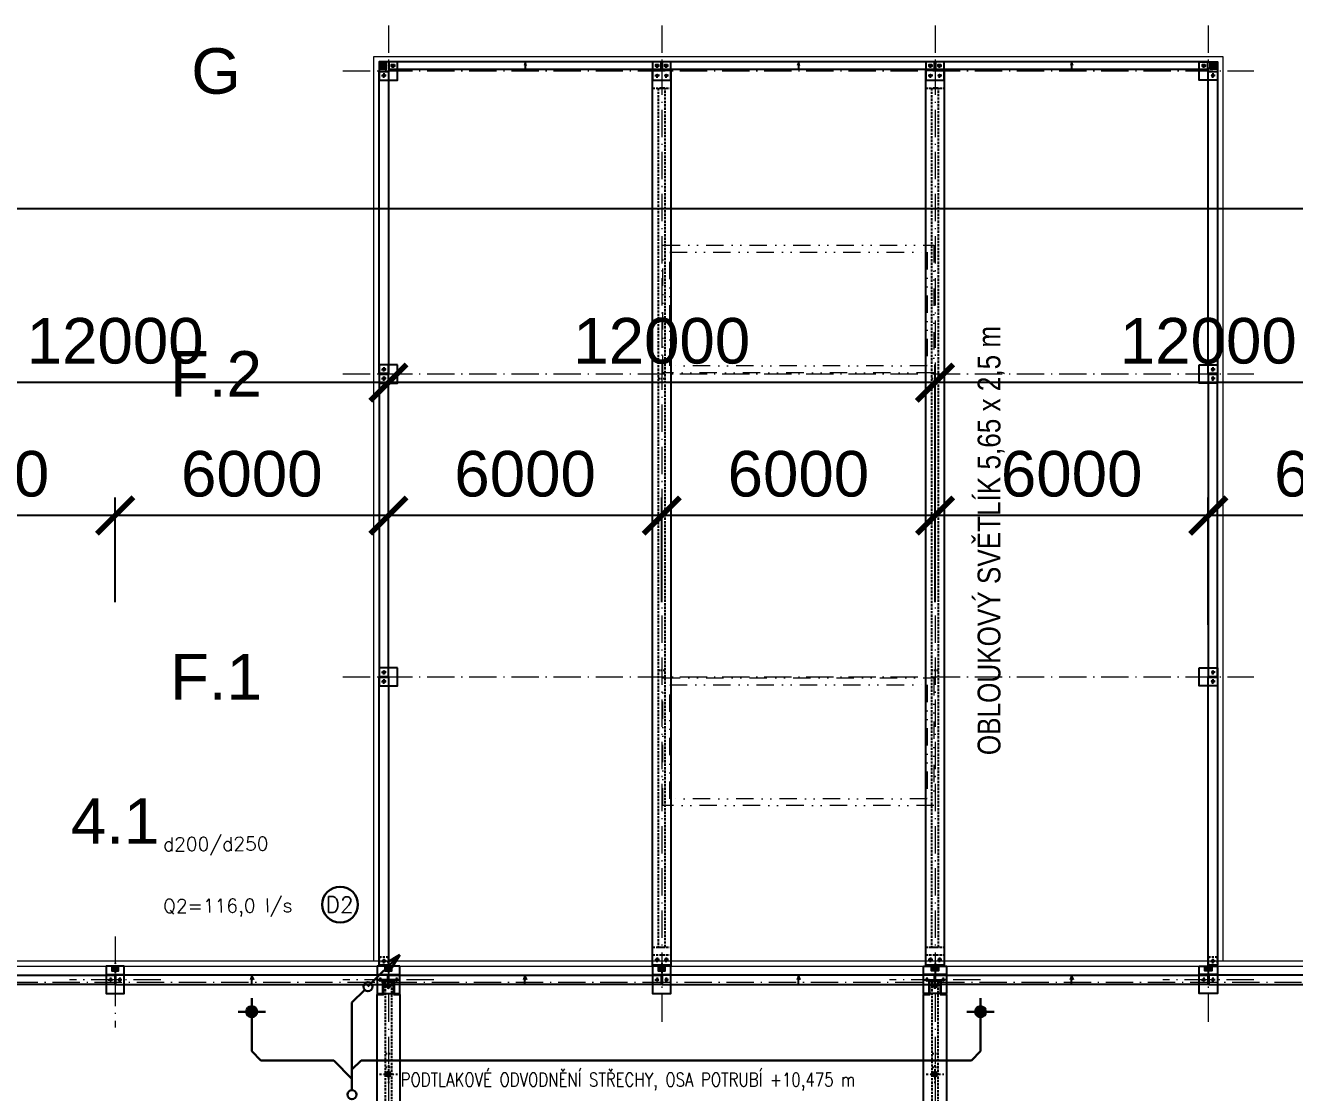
# Model space of a CAD drawing. Header units: millimetres. Extents: x 325046 to 1268204, y 1875583 to 2761998.
# Drawn here: x 746108 to 773974, y 2172318 to 2195743 of the extents above; entities that cross this region are included whole.
import ezdxf
from ezdxf.enums import TextEntityAlignment as Align

# ---------------------------------------------------------------- set-up
doc = ezdxf.new("R2010")
doc.units = ezdxf.units.MM
doc.header["$LTSCALE"] = 100
doc.header["$PDMODE"] = 65
for name, pattern in [('ACAD_ISO10W100', [18.5, 12, -3, 0.5, -3]), ('DASHDOT', [1, 0.5, -0.25, 0, -0.25]), ('DASHED', [0.75, 0.5, -0.25]), ('DIVIDE', [31.75, 12.7, -6.35, 0, -6.35, 0, -6.35]), ('SO02_F11anp01$0${ Leader Line}', [0])]:
    doc.linetypes.add(name, pattern=pattern)
for name, color, linetype in [('005', 9, 'Continuous'), ('025', 1, 'Continuous'), ('035', 7, 'Continuous'), ('050', 4, 'Continuous'), ('070', 6, 'Continuous'), ('DEHA', 2, 'Continuous'), ('KOTY', 2, 'Continuous'), ('Kóty osové', 5, 'Continuous'), ('POPIS', 7, 'Continuous')]:
    doc.layers.add(name, color=color, linetype=linetype)
for name, color, linetype, lineweight, true_color in [('Korabek-text', 7, 'Continuous', 0, 0x7a7a7a), ('Korabek-trasy', 7, 'Continuous', 30, 0x7478c3), ('Korabek-vpuste', 7, 'Continuous', 30, 0x6f7ceb), ('Světlíky', 7, 'DIVIDE', 15, 0xf81696)]:
    doc.layers.add(name, color=color, linetype=linetype, lineweight=lineweight, true_color=true_color)
doc.layers.add('Objekty - osy', color=5, linetype='ACAD_ISO10W100', lineweight=20)
doc.layers.add('OBVODOVÝ PLÁŠŤ', color=2, linetype='Continuous', lineweight=9)
doc.layers.add('Popis OS', color=7, linetype='Continuous', true_color=0xbd0a5d)
doc.layers.add('Příprava na dock', color=7, linetype='Continuous', true_color=0x616161)
doc.styles.add('ARIAL NARROW', font='ARIALN.TTF')
doc.styles.add('ARIL-TENKÝ', font='arial.ttf')
doc.styles.add('ROMANS', font='romans.shx', dxfattribs={"width": 0.8})
doc.dimstyles.new('400', dxfattribs={"dimscale": 400, "dimtxt": 2.5, "dimasz": 2, "dimexe": 1, "dimexo": 12, "dimgap": 1, "dimtad": 1, "dimdec": 0, "dimzin": 0, "dimdsep": 46, "dimtxsty": 'ARIL-TENKÝ', "dimblk": 'ARCHTICK', "dimcen": 4, "dimdle": 1, "dimclrd": 256, "dimclre": 256, "dimclrt": 7, "dimadec": 0, "dimazin": 0, "dimtfac": 1, "dimtdec": 0, "dimtix": 1, "dimtofl": 0, "dimtmove": 0, "dimatfit": 0, "dimldrblk": 'OBLIQUE', "dimfxl": 1, "dimtolj": 1, "dimtzin": 0, "dimlwd": -1, "dimlwe": -1, "dimarcsym": 0})

# ---------------------------------------------------------------- blocks, each defined once
blk = doc.blocks.new('ZT1_PU')
at = {"layer": '035', "ltscale": 0.5}
blk.add_lwpolyline([(1684235, -4865636), (1690215, -4865636), (1690215, -4865836), (1684235, -4865836)], close=True, dxfattribs=at)
at = {"layer": '035', "color": 2}
for points in [[(1687223, -4865656), (1687191, -4865736)], [(1687223, -4865816), (1687223, -4865656)], [(1687223, -4865656), (1687255, -4865736)]]:
    blk.add_lwpolyline(points, dxfattribs=at)
at = {"layer": '035'}
for centre in [(1684405, -4865736), (1690125, -4865736)]:
    blk.add_circle(centre, 25, dxfattribs=at)
at = {"layer": 'Příprava na dock', "linetype": 'DASHDOT', "ltscale": 0.5}
for points in [[(1684355, -4865736), (1684455, -4865736)], [(1684405, -4865686), (1684405, -4865786)], [(1690075, -4865736), (1690175, -4865736)], [(1690125, -4865686), (1690125, -4865786)]]:
    blk.add_lwpolyline(points, dxfattribs=at)
blk = doc.blocks.new('S3 STŘECHA')
at = {"layer": '025'}
h = blk.add_hatch(color=256, dxfattribs=at)
h.dxf.hatch_style = 1
edge = h.paths.add_edge_path()
edge.add_arc((1676229, -5009069), 10, 0, 360)
h = blk.add_hatch(color=256, dxfattribs=at)
h.dxf.hatch_style = 1
edge = h.paths.add_edge_path()
edge.add_arc((1676429, -5009069), 10, 0, 360)
at = {"layer": 'Příprava na dock', "ltscale": 0.5}
h = blk.add_hatch(dxfattribs=at)
h.set_pattern_fill('ANSI31', color=256, scale=250, angle=180)
h.set_pattern_definition([(225, (3441714.858, -9982104.093), (22.09708691, -22.09708691), [])])
h.paths.add_polyline_path([(1676404, -5008769), (1676254, -5008769), (1676254, -5008869), (1676404, -5008869)])
at = {"layer": '025', "ltscale": 0.5}
blk.add_lwpolyline([(1676404, -5008769), (1676254, -5008769), (1676254, -5008869), (1676404, -5008869)], close=True, dxfattribs=at)
at = {"layer": '025', "linetype": 'DASHED', "ltscale": 0.5}
blk.add_lwpolyline([(1676404, -5008769), (1676254, -5008769), (1676254, -5008779), (1676404, -5008779)], close=True, dxfattribs=at)
at = {"layer": '025'}
for centre in [(1676229, -5009069), (1676429, -5009069)]:
    blk.add_circle(centre, 10, dxfattribs=at)
at = {"layer": '070', "ltscale": 0.5}
blk.add_lwpolyline([(1676529, -5008769), (1676129, -5008769), (1676129, -5009369), (1676529, -5009369)], close=True, dxfattribs=at)
blk.add_lwpolyline([(1676129, -5008949), (1676529, -5008949)], dxfattribs=at)
at = {"layer": 'Příprava na dock', "linetype": 'DASHDOT', "ltscale": 0.5}
for points in [[(1676329, -5008694), (1676329, -5008944)], [(1676179, -5009069), (1676279, -5009069)], [(1676229, -5009019), (1676229, -5009119)], [(1676479, -5009069), (1676379, -5009069)], [(1676429, -5009019), (1676429, -5009119)]]:
    blk.add_lwpolyline(points, dxfattribs=at)
blk = doc.blocks.new('V2')
at = {"layer": 'Příprava na dock'}
h = blk.add_hatch(dxfattribs=at)
h.set_pattern_fill('ANSI31', color=256, scale=250, angle=180)
h.set_pattern_definition([(225, (602695.915, -9703834.77), (22.09708691, -22.09708691), [])])
edge = h.paths.add_edge_path()
edge.add_arc((1705326, -4876786), 50, 0, 360)
at = {"layer": '025', "linetype": 'DASHED', "ltscale": 0.5}
blk.add_circle((1705326, -4874866), 12.5, dxfattribs=at)
at = {"layer": '025'}
blk.add_circle((1705326, -4876786), 50, dxfattribs=at)
at = {"layer": '035'}
blk.add_lwpolyline([(1705216, -4875036), (1705076, -4875036), (1705076, -4875036), (1705076, -4875036), (1705076, -4898446), (1705216, -4898446), (1705216, -4898746), (1705436, -4898746), (1705436, -4898446), (1705436, -4898446), (1705576, -4898446), (1705576, -4875036), (1705576, -4875036), (1705576, -4875036), (1705436, -4875036), (1705436, -4874736), (1705216, -4874736)], close=True, dxfattribs=at)
blk.add_lwpolyline([(1705216, -4874836), (1705436, -4874836)], dxfattribs=at)
at = {"layer": '035', "linetype": 'DASHED'}
blk.add_lwpolyline([(1705391, -4874736), (1705261, -4874736), (1705261, -4898746), (1705391, -4898746)], close=True, dxfattribs=at)
at = {"layer": '035', "linetype": 'DASHED', "ltscale": 0.8}
for points in [[(1705391, -4876336), (1705261, -4876336)], [(1705391, -4876636), (1705261, -4876636)]]:
    blk.add_lwpolyline(points, dxfattribs=at)
at = {"layer": 'DEHA', "color": 3, "linetype": 'DASHDOT', "ltscale": 0.9}
for points in [[(1705523, -4876786), (1705129, -4876786)], [(1705326, -4876589), (1705326, -4876983)]]:
    blk.add_lwpolyline(points, dxfattribs=at)
at = {"layer": 'Příprava na dock', "linetype": 'DASHDOT', "ltscale": 0.2}
for points in [[(1705326, -4874916), (1705326, -4874816)], [(1705276, -4874866), (1705376, -4874866)]]:
    blk.add_lwpolyline(points, dxfattribs=at)
at = {"layer": 'Příprava na dock', "linetype": 'DASHDOT', "ltscale": 0.8}
blk.add_lwpolyline([(1705481, -4876486), (1705171, -4876486)], dxfattribs=at)
blk = doc.blocks.new('L4_PU')
at = {"layer": '035'}
blk.add_lwpolyline([(640568, -5739208), (640568, -5758858), (640443, -5758858), (640443, -5758858), (640293, -5758858), (640293, -5758858), (640168, -5758858), (640168, -5739208), (640568, -5739208)], dxfattribs=at)
at = {"layer": '035', "linetype": 'DASHED'}
for points in [[(640168, -5739608), (640568, -5739608)], [(640443, -5739608), (640293, -5739608), (640293, -5758458), (640443, -5758458), (640443, -5739608)], [(640168, -5758458), (640568, -5758458)]]:
    blk.add_lwpolyline(points, dxfattribs=at)
at = {"layer": '035', "linetype": 'DASHED', "ltscale": 0.8}
for points in [[(640443, -5745988), (640293, -5745988)], [(640443, -5752388), (640293, -5752388)], [(640443, -5758858), (640293, -5758858)]]:
    blk.add_lwpolyline(points, dxfattribs=at)
at = {"layer": '035'}
for centre in [(640268, -5739328), (640468, -5739328), (640268, -5758738), (640468, -5758738)]:
    blk.add_circle(centre, 25, dxfattribs=at)
at = {"layer": 'Příprava na dock', "linetype": 'DASHDOT', "ltscale": 0.5}
for points in [[(640218, -5739328), (640318, -5739328)], [(640268, -5739378), (640268, -5739278)], [(640518, -5739328), (640418, -5739328)], [(640468, -5739378), (640468, -5739278)], [(640218, -5758738), (640318, -5758738)], [(640268, -5758688), (640268, -5758788)], [(640518, -5758738), (640418, -5758738)], [(640468, -5758688), (640468, -5758788)]]:
    blk.add_lwpolyline(points, dxfattribs=at)
blk = doc.blocks.new('S9_PU')
at = {"layer": '025'}
h = blk.add_hatch(color=256, dxfattribs=at)
h.dxf.hatch_style = 1
edge = h.paths.add_edge_path()
edge.add_arc((616429, -5748334), 10, 0, 360)
h = blk.add_hatch(color=256, dxfattribs=at)
h.dxf.hatch_style = 1
edge = h.paths.add_edge_path()
edge.add_arc((616629, -5748334), 10, 0, 360)
h = blk.add_hatch(color=256, dxfattribs=at)
h.dxf.hatch_style = 1
edge = h.paths.add_edge_path()
edge.add_arc((616429, -5748554), 10, 0, 360)
h = blk.add_hatch(color=256, dxfattribs=at)
h.dxf.hatch_style = 1
edge = h.paths.add_edge_path()
edge.add_arc((616629, -5748554), 10, 0, 360)
for centre in [(616429, -5748334), (616629, -5748334), (616429, -5748554), (616629, -5748554)]:
    blk.add_circle(centre, 10, dxfattribs=at)
at = {"layer": '070', "ltscale": 0.5}
blk.add_lwpolyline([(616329, -5748254), (616329, -5748654), (616729, -5748654), (616729, -5748254)], close=True, dxfattribs=at)
at = {"layer": 'Příprava na dock', "linetype": 'DASHDOT', "ltscale": 0.5}
for points in [[(616479, -5748334), (616379, -5748334)], [(616429, -5748384), (616429, -5748284)], [(616679, -5748334), (616579, -5748334)], [(616629, -5748384), (616629, -5748284)], [(616479, -5748554), (616379, -5748554)], [(616429, -5748604), (616429, -5748504)], [(616679, -5748554), (616579, -5748554)], [(616629, -5748604), (616629, -5748504)]]:
    blk.add_lwpolyline(points, dxfattribs=at)
blk = doc.blocks.new('S10_PU')
at = {"layer": '025'}
h = blk.add_hatch(color=256, dxfattribs=at)
h.dxf.hatch_style = 1
edge = h.paths.add_edge_path()
edge.add_arc((616429, -5767964), 10, 0, 360)
h = blk.add_hatch(color=256, dxfattribs=at)
h.dxf.hatch_style = 1
edge = h.paths.add_edge_path()
edge.add_arc((616629, -5767964), 10, 0, 360)
h = blk.add_hatch(color=256, dxfattribs=at)
h.dxf.hatch_style = 1
edge = h.paths.add_edge_path()
edge.add_arc((616349, -5768404), 10, 0, 360)
h = blk.add_hatch(color=256, dxfattribs=at)
h.dxf.hatch_style = 1
edge = h.paths.add_edge_path()
edge.add_arc((616709, -5768404), 10, 0, 360)
at = {"layer": 'Příprava na dock', "ltscale": 0.5}
h = blk.add_hatch(dxfattribs=at)
h.set_pattern_fill('ANSI31', color=256, scale=250)
h.set_pattern_definition([(315, (-1148857.25, -10741439.576), (-22.09708691, -22.09708691), [])])
h.paths.add_polyline_path([(616454, -5768104), (616604, -5768104), (616604, -5768204), (616454, -5768204)])
at = {"layer": '025', "ltscale": 0.5}
blk.add_lwpolyline([(616454, -5768104), (616604, -5768104), (616604, -5768204), (616454, -5768204)], close=True, dxfattribs=at)
at = {"layer": '025', "linetype": 'DASHED', "ltscale": 0.5}
blk.add_lwpolyline([(616454, -5768104), (616604, -5768104), (616604, -5768114), (616454, -5768114)], close=True, dxfattribs=at)
at = {"layer": '025'}
for centre in [(616429, -5767964), (616629, -5767964), (616349, -5768404), (616709, -5768404)]:
    blk.add_circle(centre, 10, dxfattribs=at)
at = {"layer": '035', "linetype": 'DASHED'}
blk.add_circle((616529, -5768554), 30, dxfattribs=at)
at = {"layer": '050', "linetype": 'DASHED'}
blk.add_lwpolyline([(616329, -5768104), (616329, -5767854), (616729, -5767854), (616729, -5768104)], dxfattribs=at)
at = {"layer": '070', "ltscale": 0.5}
blk.add_lwpolyline([(616279, -5768104), (616779, -5768104), (616779, -5768704), (616279, -5768704)], close=True, dxfattribs=at)
for points in [[(616779, -5768284), (616279, -5768284)], [(616399, -5768704), (616399, -5768404), (616659, -5768404), (616659, -5768704)]]:
    blk.add_lwpolyline(points, dxfattribs=at)
at = {"layer": 'Příprava na dock', "linetype": 'DASHDOT', "ltscale": 0.5}
for points in [[(616429, -5768014), (616429, -5767914)], [(616629, -5768014), (616629, -5767914)], [(616479, -5767964), (616379, -5767964)], [(616529, -5768029), (616529, -5768279)], [(616679, -5767964), (616579, -5767964)], [(616299, -5768404), (616399, -5768404)], [(616399, -5768404), (616299, -5768404)], [(616349, -5768354), (616349, -5768454)], [(616349, -5768354), (616349, -5768454)], [(616659, -5768404), (616759, -5768404)], [(616759, -5768404), (616659, -5768404)], [(616709, -5768354), (616709, -5768454)], [(616709, -5768354), (616709, -5768454)], [(616479, -5768554), (616579, -5768554)], [(616529, -5768604), (616529, -5768504)]]:
    blk.add_lwpolyline(points, dxfattribs=at)
blk = doc.blocks.new('S11_PU')
at = {"layer": '025'}
h = blk.add_hatch(color=256, dxfattribs=at)
h.dxf.hatch_style = 1
edge = h.paths.add_edge_path()
edge.add_arc((622429, -5767964), 10, 0, 360)
h = blk.add_hatch(color=256, dxfattribs=at)
h.dxf.hatch_style = 1
edge = h.paths.add_edge_path()
edge.add_arc((622629, -5767964), 10, 0, 360)
h = blk.add_hatch(color=256, dxfattribs=at)
h.dxf.hatch_style = 1
edge = h.paths.add_edge_path()
edge.add_arc((622429, -5768404), 10, 0, 360)
h = blk.add_hatch(color=256, dxfattribs=at)
h.dxf.hatch_style = 1
edge = h.paths.add_edge_path()
edge.add_arc((622629, -5768404), 10, 0, 360)
at = {"layer": 'Příprava na dock', "ltscale": 0.5}
h = blk.add_hatch(dxfattribs=at)
h.set_pattern_fill('ANSI31', color=256, scale=250, angle=180)
h.set_pattern_definition([(225, (2387914.787, -10741439.576), (22.09708691, -22.09708691), [])])
h.paths.add_polyline_path([(622604, -5768104), (622454, -5768104), (622454, -5768204), (622604, -5768204)])
at = {"layer": '025', "ltscale": 0.5}
blk.add_lwpolyline([(622604, -5768104), (622454, -5768104), (622454, -5768204), (622604, -5768204)], close=True, dxfattribs=at)
at = {"layer": '025', "linetype": 'DASHED', "ltscale": 0.5}
blk.add_lwpolyline([(622604, -5768104), (622454, -5768104), (622454, -5768114), (622604, -5768114)], close=True, dxfattribs=at)
at = {"layer": '025'}
for centre in [(622429, -5767964), (622629, -5767964), (622429, -5768404), (622629, -5768404)]:
    blk.add_circle(centre, 10, dxfattribs=at)
at = {"layer": '050', "linetype": 'DASHED'}
blk.add_lwpolyline([(622329, -5768104), (622329, -5767854), (622729, -5767854), (622729, -5768104)], dxfattribs=at)
at = {"layer": '070', "ltscale": 0.5}
blk.add_lwpolyline([(622729, -5768104), (622329, -5768104), (622329, -5768704), (622729, -5768704)], close=True, dxfattribs=at)
blk.add_lwpolyline([(622329, -5768284), (622729, -5768284)], dxfattribs=at)
at = {"layer": 'Příprava na dock', "linetype": 'DASHDOT', "ltscale": 0.5}
for points in [[(622429, -5768014), (622429, -5767914)], [(622629, -5768014), (622629, -5767914)], [(622479, -5767964), (622379, -5767964)], [(622529, -5768029), (622529, -5768279)], [(622679, -5767964), (622579, -5767964)], [(622379, -5768404), (622479, -5768404)], [(622429, -5768354), (622429, -5768454)], [(622679, -5768404), (622579, -5768404)], [(622629, -5768354), (622629, -5768454)]]:
    blk.add_lwpolyline(points, dxfattribs=at)
blk = doc.blocks.new('S12_PU')
at = {"layer": '025'}
h = blk.add_hatch(color=256, dxfattribs=at)
h.dxf.hatch_style = 1
edge = h.paths.add_edge_path()
edge.add_arc((610429, -5767994), 10, 0, 360)
h = blk.add_hatch(color=256, dxfattribs=at)
h.dxf.hatch_style = 1
edge = h.paths.add_edge_path()
edge.add_arc((610429, -5768404), 10, 0, 360)
h = blk.add_hatch(color=256, dxfattribs=at)
h.dxf.hatch_style = 1
edge = h.paths.add_edge_path()
edge.add_arc((610629, -5768404), 10, 0, 360)
at = {"layer": 'Příprava na dock', "ltscale": 0.5}
h = blk.add_hatch(dxfattribs=at)
h.set_pattern_fill('ANSI31', color=256, scale=250, angle=180)
h.set_pattern_definition([(225, (2375914.787, -10741439.576), (22.09708691, -22.09708691), [])])
h.paths.add_polyline_path([(610604, -5768104), (610454, -5768104), (610454, -5768204), (610604, -5768204)])
at = {"layer": '025', "ltscale": 0.5}
blk.add_lwpolyline([(610604, -5768104), (610454, -5768104), (610454, -5768204), (610604, -5768204)], close=True, dxfattribs=at)
at = {"layer": '025', "linetype": 'DASHED', "ltscale": 0.5}
blk.add_lwpolyline([(610604, -5768104), (610454, -5768104), (610454, -5768114), (610604, -5768114)], close=True, dxfattribs=at)
at = {"layer": '025'}
for centre in [(610429, -5767994), (610429, -5768404), (610629, -5768404)]:
    blk.add_circle(centre, 10, dxfattribs=at)
at = {"layer": '050', "linetype": 'DASHED'}
blk.add_lwpolyline([(610329, -5768104), (610329, -5767904), (610529, -5767904), (610529, -5768104)], dxfattribs=at)
at = {"layer": '070', "ltscale": 0.5}
blk.add_lwpolyline([(610729, -5768104), (610329, -5768104), (610329, -5768704), (610729, -5768704)], close=True, dxfattribs=at)
blk.add_lwpolyline([(610329, -5768284), (610729, -5768284)], dxfattribs=at)
at = {"layer": 'Příprava na dock', "linetype": 'DASHDOT', "ltscale": 0.5}
for points in [[(610479, -5767994), (610379, -5767994)], [(610429, -5768044), (610429, -5767944)], [(610529, -5768029), (610529, -5768279)], [(610379, -5768404), (610479, -5768404)], [(610429, -5768354), (610429, -5768454)], [(610679, -5768404), (610579, -5768404)], [(610629, -5768354), (610629, -5768454)]]:
    blk.add_lwpolyline(points, dxfattribs=at)
blk = doc.blocks.new('S13_PU')
at = {"layer": '025'}
h = blk.add_hatch(color=256, dxfattribs=at)
h.dxf.hatch_style = 1
edge = h.paths.add_edge_path()
edge.add_arc((628629, -5767994), 10, 0, 360)
h = blk.add_hatch(color=256, dxfattribs=at)
h.dxf.hatch_style = 1
edge = h.paths.add_edge_path()
edge.add_arc((628349, -5768404), 10, 0, 360)
h = blk.add_hatch(color=256, dxfattribs=at)
h.dxf.hatch_style = 1
edge = h.paths.add_edge_path()
edge.add_arc((628709, -5768404), 10, 0, 360)
at = {"layer": 'Příprava na dock', "ltscale": 0.5}
h = blk.add_hatch(dxfattribs=at)
h.set_pattern_fill('ANSI31', color=256, scale=250)
h.set_pattern_definition([(315, (-1136857.25, -10741439.576), (-22.09708691, -22.09708691), [])])
h.paths.add_polyline_path([(628454, -5768104), (628604, -5768104), (628604, -5768204), (628454, -5768204)])
at = {"layer": '025', "ltscale": 0.5}
blk.add_lwpolyline([(628454, -5768104), (628604, -5768104), (628604, -5768204), (628454, -5768204)], close=True, dxfattribs=at)
at = {"layer": '025', "linetype": 'DASHED', "ltscale": 0.5}
blk.add_lwpolyline([(628454, -5768104), (628604, -5768104), (628604, -5768114), (628454, -5768114)], close=True, dxfattribs=at)
at = {"layer": '025'}
for centre in [(628629, -5767994), (628349, -5768404), (628709, -5768404)]:
    blk.add_circle(centre, 10, dxfattribs=at)
at = {"layer": '035', "linetype": 'DASHED'}
blk.add_circle((628529, -5768554), 30, dxfattribs=at)
at = {"layer": '050', "linetype": 'DASHED'}
blk.add_lwpolyline([(628529, -5768104), (628529, -5767904), (628729, -5767904), (628729, -5768104)], dxfattribs=at)
at = {"layer": '070', "ltscale": 0.5}
blk.add_lwpolyline([(628279, -5768104), (628779, -5768104), (628779, -5768704), (628279, -5768704)], close=True, dxfattribs=at)
for points in [[(628779, -5768284), (628279, -5768284)], [(628399, -5768704), (628399, -5768404), (628659, -5768404), (628659, -5768704)]]:
    blk.add_lwpolyline(points, dxfattribs=at)
at = {"layer": 'Příprava na dock', "linetype": 'DASHDOT', "ltscale": 0.5}
for points in [[(628529, -5768029), (628529, -5768279)], [(628679, -5767994), (628579, -5767994)], [(628629, -5768044), (628629, -5767944)], [(628299, -5768404), (628399, -5768404)], [(628399, -5768404), (628299, -5768404)], [(628349, -5768354), (628349, -5768454)], [(628349, -5768354), (628349, -5768454)], [(628659, -5768404), (628759, -5768404)], [(628759, -5768404), (628659, -5768404)], [(628709, -5768354), (628709, -5768454)], [(628709, -5768354), (628709, -5768454)], [(628479, -5768554), (628579, -5768554)], [(628529, -5768604), (628529, -5768504)]]:
    blk.add_lwpolyline(points, dxfattribs=at)
blk = doc.blocks.new('S14_PU')
at = {"layer": '025'}
h = blk.add_hatch(color=256, dxfattribs=at)
h.dxf.hatch_style = 1
edge = h.paths.add_edge_path()
edge.add_arc((610429, -5761654), 10, 0, 360)
h = blk.add_hatch(color=256, dxfattribs=at)
h.dxf.hatch_style = 1
edge = h.paths.add_edge_path()
edge.add_arc((610429, -5761854), 10, 0, 360)
for centre in [(610429, -5761654), (610429, -5761854)]:
    blk.add_circle(centre, 10, dxfattribs=at)
at = {"layer": '070', "ltscale": 0.5}
blk.add_lwpolyline([(610729, -5761554), (610329, -5761554), (610329, -5761954), (610729, -5761954)], close=True, dxfattribs=at)
at = {"layer": 'Příprava na dock', "linetype": 'DASHDOT', "ltscale": 0.5}
for points in [[(610379, -5761654), (610479, -5761654)], [(610429, -5761704), (610429, -5761604)], [(610379, -5761854), (610479, -5761854)], [(610429, -5761904), (610429, -5761804)]]:
    blk.add_lwpolyline(points, dxfattribs=at)
blk = doc.blocks.new('S15_PU')
at = {"layer": '025'}
h = blk.add_hatch(color=256, dxfattribs=at)
h.dxf.hatch_style = 1
edge = h.paths.add_edge_path()
edge.add_arc((610629, -5748334), 10, 0, 360)
h = blk.add_hatch(color=256, dxfattribs=at)
h.dxf.hatch_style = 1
edge = h.paths.add_edge_path()
edge.add_arc((610429, -5748554), 10, 0, 360)
at = {"layer": 'Příprava na dock', "ltscale": 0.5}
h = blk.add_hatch(dxfattribs=at)
h.set_pattern_fill('ANSI31', color=256, scale=150, angle=180)
h.set_pattern_definition([(225, (2098732.055, -11162187.34), (13.25825215, -13.25825215), [])])
h.paths.add_polyline_path([(610339, -5748264), (610339, -5748414), (610489, -5748414), (610489, -5748264)])
at = {"layer": '025', "ltscale": 0.5}
blk.add_lwpolyline([(610339, -5748264), (610339, -5748414), (610489, -5748414), (610489, -5748264)], close=True, dxfattribs=at)
at = {"layer": '025'}
for centre in [(610629, -5748334), (610429, -5748554)]:
    blk.add_circle(centre, 10, dxfattribs=at)
at = {"layer": '070', "ltscale": 0.5}
blk.add_lwpolyline([(610729, -5748254), (610329, -5748254), (610329, -5748654), (610729, -5748654)], close=True, dxfattribs=at)
at = {"layer": 'Příprava na dock', "linetype": 'DASHDOT', "ltscale": 0.5}
for points in [[(610319, -5748339), (610509, -5748339)], [(610414, -5748244), (610414, -5748434)], [(610679, -5748334), (610579, -5748334)], [(610629, -5748384), (610629, -5748284)], [(610379, -5748554), (610479, -5748554)], [(610429, -5748604), (610429, -5748504)]]:
    blk.add_lwpolyline(points, dxfattribs=at)
blk = doc.blocks.new('ZT16_PU')
at = {"layer": '005', "linetype": 'DASHDOT', "ltscale": 0.5}
for points in [[(615188, -5747820), (615088, -5747820)], [(615088, -5747820), (615188, -5747820)], [(615138, -5747870), (615138, -5747770)], [(615138, -5747870), (615138, -5747770)], [(620888, -5747820), (620988, -5747820)], [(620988, -5747820), (620888, -5747820)], [(620938, -5747870), (620938, -5747770)], [(620938, -5747870), (620938, -5747770)]]:
    blk.add_lwpolyline(points, dxfattribs=at)
at = {"layer": '035', "ltscale": 0.5}
for points in [[(615048, -5747900), (621028, -5747900), (621028, -5747740), (615048, -5747740)], [(615168, -5747800), (615168, -5747840), (615108, -5747840), (615108, -5747800)], [(620968, -5747800), (620968, -5747840), (620908, -5747840), (620908, -5747800)]]:
    blk.add_lwpolyline(points, close=True, dxfattribs=at)
at = {"layer": 'KOTY', "ltscale": 0.5}
for points in [[(618038, -5747763), (618022, -5747820)], [(618038, -5747763), (618038, -5747878)], [(618038, -5747763), (618053, -5747820)]]:
    blk.add_lwpolyline(points, dxfattribs=at)
blk = doc.blocks.new('ZT17_PU')
at = {"layer": '035', "ltscale": 0.5}
blk.add_lwpolyline([(600856, -5749072), (600856, -5755702), (600656, -5755702), (600656, -5749072)], close=True, dxfattribs=at)
at = {"layer": '035'}
for centre in [(600756, -5749162), (600756, -5755612)]:
    blk.add_circle(centre, 25, dxfattribs=at)
at = {"layer": 'Příprava na dock', "linetype": 'DASHDOT', "ltscale": 0.5}
for points in [[(600806, -5749162), (600706, -5749162)], [(600756, -5749112), (600756, -5749212)], [(600806, -5755612), (600706, -5755612)], [(600756, -5755562), (600756, -5755662)]]:
    blk.add_lwpolyline(points, dxfattribs=at)
blk = doc.blocks.new('ZT18_PU')
at = {"layer": '035', "ltscale": 0.5}
blk.add_lwpolyline([(612529, -5761764), (612529, -5768084), (612329, -5768084), (612329, -5761764)], close=True, dxfattribs=at)
at = {"layer": '035'}
for centre in [(612429, -5761854), (612429, -5767994)]:
    blk.add_circle(centre, 25, dxfattribs=at)
at = {"layer": 'Příprava na dock', "linetype": 'DASHDOT', "ltscale": 0.5}
for points in [[(612479, -5761854), (612379, -5761854)], [(612429, -5761804), (612429, -5761904)], [(612479, -5767994), (612379, -5767994)], [(612429, -5767944), (612429, -5768044)]]:
    blk.add_lwpolyline(points, dxfattribs=at)
blk = doc.blocks.new('_ARCHTICK')
at = {"color": 0, "linetype": 'ByBlock', "const_width": 0.15}
blk.add_lwpolyline([(-0.5, -0.5), (0.5, 0.5)], dxfattribs=at)
blk = doc.blocks.new('*D908')
at = {"layer": 'Defpoints', "color": 0, "transparency": 16777216}
for p in [(772079, 2184984), (778079, 2178282), (772079, 2177782)]:
    blk.add_point(p, dxfattribs=at)
at = {"layer": 'Kóty osové', "transparency": 16777216}
for p, q in [((772079, 2182582), (772079, 2185384)), ((778079, 2183082), (778079, 2185384)), ((778479, 2184984), (771679, 2184984))]:
    blk.add_line(p, q, dxfattribs=at)
at = {"layer": 'Kóty osové', "transparency": 16777216, "xscale": 800, "yscale": 800, "zscale": 800, "rotation": 180}
blk.add_blockref('_ARCHTICK', (772079, 2184984), dxfattribs=at)
at = {"layer": 'Kóty osové', "transparency": 16777216, "xscale": 800, "yscale": 800, "zscale": 800}
blk.add_blockref('_ARCHTICK', (778079, 2184984), dxfattribs=at)
at = {"layer": 'Kóty osové', "color": 7, "transparency": 16777216, "insert": (775079, 2185895), "char_height": 1000, "attachment_point": 5, "style": 'ARIL-TENKÝ'}
blk.add_mtext('\\A1;6000', dxfattribs=at)
blk = doc.blocks.new('_Oblique')
at = {"color": 0, "lineweight": -2}
blk.add_line((-0.5, -0.5), (0.5, 0.5), dxfattribs=at)
blk = doc.blocks.new('*D909')
at = {"layer": 'Defpoints', "color": 0, "transparency": 16777216}
for p in [(766079, 2184984), (766079, 2178282), (772079, 2177782)]:
    blk.add_point(p, dxfattribs=at)
at = {"layer": 'Kóty osové', "transparency": 16777216}
for p, q in [((766079, 2183082), (766079, 2185384)), ((772079, 2182582), (772079, 2185384)), ((772479, 2184984), (765679, 2184984))]:
    blk.add_line(p, q, dxfattribs=at)
at = {"layer": 'Kóty osové', "transparency": 16777216, "xscale": 800, "yscale": 800, "zscale": 800, "rotation": 180}
blk.add_blockref('_ARCHTICK', (766079, 2184984), dxfattribs=at)
at = {"layer": 'Kóty osové', "transparency": 16777216, "xscale": 800, "yscale": 800, "zscale": 800}
blk.add_blockref('_ARCHTICK', (772079, 2184984), dxfattribs=at)
at = {"layer": 'Kóty osové', "color": 7, "transparency": 16777216, "insert": (769079, 2185895), "char_height": 1000, "attachment_point": 5, "style": 'ARIL-TENKÝ'}
blk.add_mtext('\\A1;6000', dxfattribs=at)
blk = doc.blocks.new('*D910')
at = {"layer": 'Defpoints', "color": 0, "transparency": 16777216}
for p in [(760079, 2184984), (760079, 2178282), (766079, 2178282)]:
    blk.add_point(p, dxfattribs=at)
at = {"layer": 'Kóty osové', "transparency": 16777216}
for p, q in [((760079, 2183082), (760079, 2185384)), ((766079, 2183082), (766079, 2185384)), ((766479, 2184984), (759679, 2184984))]:
    blk.add_line(p, q, dxfattribs=at)
at = {"layer": 'Kóty osové', "transparency": 16777216, "xscale": 800, "yscale": 800, "zscale": 800, "rotation": 180}
blk.add_blockref('_ARCHTICK', (760079, 2184984), dxfattribs=at)
at = {"layer": 'Kóty osové', "transparency": 16777216, "xscale": 800, "yscale": 800, "zscale": 800}
blk.add_blockref('_ARCHTICK', (766079, 2184984), dxfattribs=at)
at = {"layer": 'Kóty osové', "color": 7, "transparency": 16777216, "insert": (763079, 2185895), "char_height": 1000, "attachment_point": 5, "style": 'ARIL-TENKÝ'}
blk.add_mtext('\\A1;6000', dxfattribs=at)
blk = doc.blocks.new('*D911')
at = {"layer": 'Defpoints', "color": 0, "transparency": 16777216}
for p in [(754079, 2184984), (754079, 2178282), (760079, 2178282)]:
    blk.add_point(p, dxfattribs=at)
at = {"layer": 'Kóty osové', "transparency": 16777216}
for p, q in [((754079, 2183082), (754079, 2185384)), ((760079, 2183082), (760079, 2185384)), ((760479, 2184984), (753679, 2184984))]:
    blk.add_line(p, q, dxfattribs=at)
at = {"layer": 'Kóty osové', "transparency": 16777216, "xscale": 800, "yscale": 800, "zscale": 800, "rotation": 180}
blk.add_blockref('_ARCHTICK', (754079, 2184984), dxfattribs=at)
at = {"layer": 'Kóty osové', "transparency": 16777216, "xscale": 800, "yscale": 800, "zscale": 800}
blk.add_blockref('_ARCHTICK', (760079, 2184984), dxfattribs=at)
at = {"layer": 'Kóty osové', "color": 7, "transparency": 16777216, "insert": (757079, 2185895), "char_height": 1000, "attachment_point": 5, "style": 'ARIL-TENKÝ'}
blk.add_mtext('\\A1;6000', dxfattribs=at)
blk = doc.blocks.new('*D912')
at = {"layer": 'Defpoints', "color": 0, "transparency": 16777216}
for p in [(748079, 2184984), (748079, 2178282), (754079, 2178282)]:
    blk.add_point(p, dxfattribs=at)
at = {"layer": 'Kóty osové', "transparency": 16777216}
for p, q in [((748079, 2183082), (748079, 2185384)), ((754079, 2183082), (754079, 2185384)), ((754479, 2184984), (747679, 2184984))]:
    blk.add_line(p, q, dxfattribs=at)
at = {"layer": 'Kóty osové', "transparency": 16777216, "xscale": 800, "yscale": 800, "zscale": 800, "rotation": 180}
blk.add_blockref('_ARCHTICK', (748079, 2184984), dxfattribs=at)
at = {"layer": 'Kóty osové', "transparency": 16777216, "xscale": 800, "yscale": 800, "zscale": 800}
blk.add_blockref('_ARCHTICK', (754079, 2184984), dxfattribs=at)
at = {"layer": 'Kóty osové', "color": 7, "transparency": 16777216, "insert": (751079, 2185895), "char_height": 1000, "attachment_point": 5, "style": 'ARIL-TENKÝ'}
blk.add_mtext('\\A1;6000', dxfattribs=at)
blk = doc.blocks.new('*D913')
at = {"layer": 'Defpoints', "color": 0, "transparency": 16777216}
for p in [(742079, 2184984), (742079, 2178282), (748079, 2178282)]:
    blk.add_point(p, dxfattribs=at)
at = {"layer": 'Kóty osové', "transparency": 16777216}
for p, q in [((742079, 2183082), (742079, 2185384)), ((748079, 2183082), (748079, 2185384)), ((748479, 2184984), (741679, 2184984))]:
    blk.add_line(p, q, dxfattribs=at)
at = {"layer": 'Kóty osové', "transparency": 16777216, "xscale": 800, "yscale": 800, "zscale": 800, "rotation": 180}
blk.add_blockref('_ARCHTICK', (742079, 2184984), dxfattribs=at)
at = {"layer": 'Kóty osové', "transparency": 16777216, "xscale": 800, "yscale": 800, "zscale": 800}
blk.add_blockref('_ARCHTICK', (748079, 2184984), dxfattribs=at)
at = {"layer": 'Kóty osové', "color": 7, "transparency": 16777216, "insert": (745079, 2185895), "char_height": 1000, "attachment_point": 5, "style": 'ARIL-TENKÝ'}
blk.add_mtext('\\A1;6000', dxfattribs=at)
blk = doc.blocks.new('*D965')
at = {"layer": 'Defpoints', "color": 0, "transparency": 16777216}
for p in [(742079, 2187903), (754079, 2183082), (742079, 2178402)]:
    blk.add_point(p, dxfattribs=at)
at = {"layer": 'Kóty osové', "transparency": 16777216}
for p, q in [((742079, 2183202), (742079, 2188303)), ((754079, 2187882), (754079, 2188303)), ((754479, 2187903), (741679, 2187903))]:
    blk.add_line(p, q, dxfattribs=at)
at = {"layer": 'Kóty osové', "transparency": 16777216, "xscale": 800, "yscale": 800, "zscale": 800, "rotation": 180}
blk.add_blockref('_ARCHTICK', (742079, 2187903), dxfattribs=at)
at = {"layer": 'Kóty osové', "transparency": 16777216, "xscale": 800, "yscale": 800, "zscale": 800}
blk.add_blockref('_ARCHTICK', (754079, 2187903), dxfattribs=at)
at = {"layer": 'Kóty osové', "color": 7, "transparency": 16777216, "insert": (748079, 2188814), "char_height": 1000, "attachment_point": 5, "style": 'ARIL-TENKÝ'}
blk.add_mtext('\\A1;12000', dxfattribs=at)
blk = doc.blocks.new('*D966')
at = {"layer": 'Defpoints', "color": 0, "transparency": 16777216}
for p in [(754079, 2187903), (766079, 2183082), (754079, 2178402)]:
    blk.add_point(p, dxfattribs=at)
at = {"layer": 'Kóty osové', "transparency": 16777216}
for p, q in [((754079, 2183202), (754079, 2188303)), ((766079, 2187882), (766079, 2188303)), ((766479, 2187903), (753679, 2187903))]:
    blk.add_line(p, q, dxfattribs=at)
at = {"layer": 'Kóty osové', "transparency": 16777216, "xscale": 800, "yscale": 800, "zscale": 800, "rotation": 180}
blk.add_blockref('_ARCHTICK', (754079, 2187903), dxfattribs=at)
at = {"layer": 'Kóty osové', "transparency": 16777216, "xscale": 800, "yscale": 800, "zscale": 800}
blk.add_blockref('_ARCHTICK', (766079, 2187903), dxfattribs=at)
at = {"layer": 'Kóty osové', "color": 7, "transparency": 16777216, "insert": (760079, 2188814), "char_height": 1000, "attachment_point": 5, "style": 'ARIL-TENKÝ'}
blk.add_mtext('\\A1;12000', dxfattribs=at)
blk = doc.blocks.new('*D967')
at = {"layer": 'Defpoints', "color": 0, "transparency": 16777216}
for p in [(766079, 2187903), (778079, 2183082), (766079, 2178402)]:
    blk.add_point(p, dxfattribs=at)
at = {"layer": 'Kóty osové', "transparency": 16777216}
for p, q in [((766079, 2183202), (766079, 2188303)), ((778079, 2187882), (778079, 2188303)), ((778479, 2187903), (765679, 2187903))]:
    blk.add_line(p, q, dxfattribs=at)
at = {"layer": 'Kóty osové', "transparency": 16777216, "xscale": 800, "yscale": 800, "zscale": 800, "rotation": 180}
blk.add_blockref('_ARCHTICK', (766079, 2187903), dxfattribs=at)
at = {"layer": 'Kóty osové', "transparency": 16777216, "xscale": 800, "yscale": 800, "zscale": 800}
blk.add_blockref('_ARCHTICK', (778079, 2187903), dxfattribs=at)
at = {"layer": 'Kóty osové', "color": 7, "transparency": 16777216, "insert": (772079, 2188814), "char_height": 1000, "attachment_point": 5, "style": 'ARIL-TENKÝ'}
blk.add_mtext('\\A1;12000', dxfattribs=at)
blk = doc.blocks.new('vpust_tučně')
at = {"layer": 'Korabek-vpuste'}
for p, q in [((53.146, 90.671), (53.146, 91.171)), ((52.896, 90.921), (53.396, 90.921))]:
    blk.add_line(p, q, dxfattribs=at)
for radius in [0.1, 0.075, 0.05]:
    blk.add_circle((53.146, 90.921), radius, dxfattribs=at)
blk = doc.blocks.new('A$C73023567')
at = {"layer": 'Korabek-text', "lineweight": 30}
blk.add_circle((47214.2, 126546.4), 392.2, dxfattribs=at)
at = {"layer": 'Korabek-trasy'}
for p, q in [((47825, 124745.6), (48522.3, 125442.9)), ((48522.3, 125442.9), (48247.7, 125272.2)), ((48522.3, 125442.9), (48351.6, 125168.3)), ((47754.3, 124674.8), (47475, 124395.6)), ((47475, 124395.6), (47475, 122475.6)), ((45275, 124195.6), (45275, 123325.9)), ((61275, 124195.6), (61275, 123325.9)), ((45475.3, 123125.6), (45275, 123325.9)), ((61074.7, 123125.6), (61275, 123325.9)), ((45475.3, 123125.6), (47074.3, 123125.6)), ((47475, 122724.9), (47074.3, 123125.6)), ((47475, 122925.2), (47675.3, 123125.6)), ((47675.3, 123125.6), (61074.7, 123125.6))]:
    blk.add_line(p, q, dxfattribs=at)
for centre in [(47825, 124745.6), (47475, 122375.6)]:
    blk.add_circle(centre, 100, dxfattribs=at)
at = {"layer": 'Korabek-vpuste', "xscale": 1200, "yscale": 1200, "zscale": 1200, "rotation": 269.9999999927888}
for p in [(-63830.6, 187970.4), (-47830.6, 187970.4)]:
    blk.add_blockref('vpust_tučně', p, dxfattribs=at)
at = {"layer": 'Korabek-text', "style": 'ROMANS'}
for s, height, rotation, p in [('d200/d250', 300, 0.3474, (43327.1, 127870.2)), ('Q2=116,0 l/s', 300, 0.3474, (43327.1, 126514.1)), ('D2', 350, 359.6526, (46897.1, 126547.3))]:
    blk.add_text(s, height=height, rotation=rotation, dxfattribs=at).set_placement(p, align=Align.MIDDLE_LEFT)
at = {"layer": 'Korabek-text', "insert": (48542.9, 122463.7), "char_height": 300, "width": 28411.347, "attachment_point": 7, "rotation": 0, "style": 'ROMANS'}
blk.add_mtext('PODTLAKOVÉ ODVODNĚNÍ STŘECHY, OSA POTRUBÍ +10,475 m', dxfattribs=at)
blk = doc.blocks.new('*D1012')
at = {"layer": 'Defpoints', "color": 0, "ltscale": 100, "transparency": 16777216}
for p in [(772629, 2181443), (783589, 2181443), (778629, 2174793)]:
    blk.add_point(p, dxfattribs=at)
at = {"layer": 'Kóty osové', "ltscale": 100, "transparency": 16777216}
for p, q in [((783589, 2174393), (783589, 2181843)), ((777429, 2181443), (783989, 2181443)), ((783429, 2174793), (783989, 2174793))]:
    blk.add_line(p, q, dxfattribs=at)
at = {"layer": 'Kóty osové', "ltscale": 100, "transparency": 16777216, "xscale": 800, "yscale": 800, "zscale": 800}
for p, rotation in [((783589, 2181443), 90), ((783589, 2174793), 270)]:
    blk.add_blockref('_ARCHTICK', p, dxfattribs=dict(at, rotation=rotation))
at = {"layer": 'Kóty osové', "color": 7, "ltscale": 100, "transparency": 16777216, "insert": (782678, 2178118), "char_height": 1000, "attachment_point": 5, "rotation": 90, "style": 'ARIL-TENKÝ'}
blk.add_mtext('\\A1;6650', dxfattribs=at)
blk = doc.blocks.new('*D1013')
at = {"layer": 'Defpoints', "color": 0, "ltscale": 100, "transparency": 16777216}
for p in [(772829, 2188093), (783589, 2188093), (772629, 2181443)]:
    blk.add_point(p, dxfattribs=at)
at = {"layer": 'Kóty osové', "ltscale": 100, "transparency": 16777216}
for p, q in [((783589, 2181043), (783589, 2188493)), ((777629, 2188093), (783989, 2188093)), ((777429, 2181443), (783989, 2181443))]:
    blk.add_line(p, q, dxfattribs=at)
at = {"layer": 'Kóty osové', "ltscale": 100, "transparency": 16777216, "xscale": 800, "yscale": 800, "zscale": 800}
for p, rotation in [((783589, 2188093), 90), ((783589, 2181443), 270)]:
    blk.add_blockref('_ARCHTICK', p, dxfattribs=dict(at, rotation=rotation))
at = {"layer": 'Kóty osové', "color": 7, "ltscale": 100, "transparency": 16777216, "insert": (782828, 2183399), "char_height": 1000, "attachment_point": 5, "rotation": 90, "style": 'ARIL-TENKÝ'}
blk.add_mtext('\\A1;6650', dxfattribs=at)
blk = doc.blocks.new('*D1014')
at = {"layer": 'Defpoints', "color": 0, "ltscale": 100, "transparency": 16777216}
for p in [(772629, 2194743), (783589, 2194743), (772829, 2188093)]:
    blk.add_point(p, dxfattribs=at)
at = {"layer": 'Kóty osové', "ltscale": 100, "transparency": 16777216}
for p, q in [((783589, 2187693), (783589, 2195143)), ((777429, 2194743), (783989, 2194743)), ((777629, 2188093), (783989, 2188093))]:
    blk.add_line(p, q, dxfattribs=at)
at = {"layer": 'Kóty osové', "ltscale": 100, "transparency": 16777216, "xscale": 800, "yscale": 800, "zscale": 800}
for p, rotation in [((783589, 2194743), 90), ((783589, 2188093), 270)]:
    blk.add_blockref('_ARCHTICK', p, dxfattribs=dict(at, rotation=rotation))
at = {"layer": 'Kóty osové', "color": 7, "ltscale": 100, "transparency": 16777216, "insert": (782678, 2191418), "char_height": 1000, "attachment_point": 5, "rotation": 90, "style": 'ARIL-TENKÝ'}
blk.add_mtext('\\A1;6650', dxfattribs=at)
blk = doc.blocks.new('*D1566')
at = {"layer": 'Defpoints', "color": 0, "transparency": 16777216}
for p in [(705684, 2191717), (705684, 2175213), (1078474, 2175213)]:
    blk.add_point(p, dxfattribs=at)
at = {"layer": 'Kóty osové', "transparency": 16777216}
for p, q in [((705684, 2180013), (705684, 2192117)), ((1078474, 2180013), (1078474, 2192117)), ((1078874, 2191717), (705284, 2191717))]:
    blk.add_line(p, q, dxfattribs=at)
at = {"layer": 'Kóty osové', "transparency": 16777216, "xscale": 800, "yscale": 800, "zscale": 800, "rotation": 180}
blk.add_blockref('_ARCHTICK', (705684, 2191717), dxfattribs=at)
at = {"layer": 'Kóty osové', "transparency": 16777216, "xscale": 800, "yscale": 800, "zscale": 800}
blk.add_blockref('_ARCHTICK', (1078474, 2191717), dxfattribs=at)
at = {"layer": 'Kóty osové', "color": 7, "transparency": 16777216, "insert": (892079, 2192627), "char_height": 1000, "attachment_point": 5, "style": 'ARIL-TENKÝ'}
blk.add_mtext('\\A1;372790', dxfattribs=at)

msp = doc.modelspace()

# ---------------------------------------------------------------- linework, layer by layer
at = {"layer": 'Objekty - osy', "ltscale": 0.5}
for points in [[(754078.7, 2195743.4), (754078.7, 2053743.4)], [(760078.7, 2195743.4), (760078.7, 2173743.4)], [(766078.7, 2195743.4), (766078.7, 2053743.4)], [(772078.7, 2195743.4), (772078.7, 2173743.4)], [(753078.7, 2194743.4), (773078.7, 2194743.4)], [(753078.7, 2188093.4), (773078.7, 2188093.4)], [(753078.7, 2181443.4), (773078.7, 2181443.4)], [(748078.7, 2175743.4), (748078.7, 2173743.4)], [(705078.7, 2174743.4), (1079078.7, 2174743.4)], [(749078.7, 2174793.4), (747078.7, 2174793.4)], [(755078.7, 2174793.4), (753078.7, 2174793.4)], [(755078.7, 2174793.4), (753078.7, 2174793.4)], [(767078.7, 2174793.4), (765078.7, 2174793.4)], [(773078.7, 2174793.4), (771078.7, 2174793.4)]]:
    msp.add_lwpolyline(points, dxfattribs=at)
at = {"layer": 'OBVODOVÝ PLÁŠŤ', "ltscale": 100}
for points in [[(753758.7, 2175213.4), (753758.7, 2195063.4), (772398.7, 2195063.4), (772398.7, 2175213.4)], [(753878.7, 2175213.4), (753878.7, 2194943.4), (772278.7, 2194943.4), (772278.7, 2175213.4)], [(1078353.7, 2175093.4), (1078353.7, 2175093.4), (1078353.7, 2126443.4), (1018353.7, 2126443.4), (1018353.7, 2054393.4), (705803.7, 2054393.4), (705803.7, 2175093.4), (1078353.7, 2175093.4)]]:
    msp.add_lwpolyline(points, dxfattribs=at)
msp.add_lwpolyline([(1078473.7, 2175213.4), (1078473.7, 2126323.4), (1018473.7, 2126323.4), (1018473.7, 2054273.4), (705683.7, 2054273.4), (705683.7, 2175213.4)], close=True, dxfattribs=at)
at = {"layer": 'Světlíky', "ltscale": 0.3}
for points in [[(766053.7, 2190918.4), (766053.7, 2188118.4), (760103.7, 2188118.4), (760103.7, 2190918.4)], [(765903.7, 2190768.4), (765903.7, 2188268.4), (760253.7, 2188268.4), (760253.7, 2190768.4)], [(766053.7, 2181418.4), (766053.7, 2178618.4), (760103.7, 2178618.4), (760103.7, 2181418.4)], [(765903.7, 2181268.4), (765903.7, 2178768.4), (760253.7, 2178768.4), (760253.7, 2181268.4)]]:
    msp.add_lwpolyline(points, close=True, dxfattribs=at)

# ---------------------------------------------------------------- block references
at = {"layer": '035'}
for name, p in [('S3 STŘECHA', (-928250.2, 7183862)), ('ZT1_PU', (-942146.6, 7040529.6)), ('ZT1_PU', (-930146.6, 7040529.6)), ('ZT1_PU', (-918146.6, 7040529.6))]:
    msp.add_blockref(name, p, dxfattribs=at)
at = {"layer": '035', "xscale": -1}
for name, p in [('ZT1_PU', (2438303.9, 7040529.6)), ('V2', (2459404.5, 7049509.2)), ('ZT1_PU', (2450303.9, 7040529.6)), ('V2', (2471404.5, 7049509.2)), ('ZT1_PU', (2462303.9, 7040529.6))]:
    msp.add_blockref(name, p, dxfattribs=at)
at = {"layer": 'Korabek-trasy', "linetype": 'SO02_F11anp01$0${ Leader Line}'}
msp.add_blockref('A$C73023567', (705803.7, 2049897.9), dxfattribs=at)
at = {"layer": 'KOTY'}
for name, p in [('S15_PU', (143549.9, 7943197.4)), ('ZT17_PU', (153222.7, 7943805)), ('ZT16_PU', (139041.1, 7942683.7)), ('S9_PU', (143549.9, 7943197.4)), ('L4_PU', (119711, 7933971.1)), ('ZT16_PU', (145041.1, 7942683.7)), ('S9_PU', (149549.9, 7943197.4)), ('L4_PU', (125711, 7933971.1)), ('ZT16_PU', (151041.1, 7942683.7)), ('ZT17_PU', (171422.7, 7943805)), ('S14_PU', (143549.9, 7949847.4)), ('S14_PU', (143549.9, 7943197.4)), ('ZT18_PU', (141549.9, 7943197.4)), ('ZT18_PU', (159749.9, 7943197.4)), ('S11_PU', (137549.9, 7943197.4)), ('S10_PU', (149549.9, 7943197.4))]:
    msp.add_blockref(name, p, dxfattribs=at)
at = {"layer": 'KOTY', "xscale": -1}
for name, p in [('S15_PU', (1382607.4, 7943197.4)), ('S14_PU', (1382607.4, 7949847.4)), ('S14_PU', (1382607.4, 7943197.4)), ('S13_PU', (1382607.4, 7943197.4)), ('S12_PU', (1382607.4, 7943197.4))]:
    msp.add_blockref(name, p, dxfattribs=at)
at = {"layer": 'KOTY', "xscale": -1, "rotation": 180}
for p in [(153222.7, -3567618.1), (171422.7, -3567618.1)]:
    msp.add_blockref('ZT17_PU', p, dxfattribs=at)

# ---------------------------------------------------------------- texts
at = {"layer": 'POPIS', "linetype": 'ByBlock', "lineweight": 18, "insert": (767607.7, 2189147.6), "char_height": 500, "width": 9505.374, "attachment_point": 9, "rotation": 90, "style": 'ARIAL NARROW'}
msp.add_mtext('OBLOUKOVÝ SVĚTLÍK 5,65 x 2,5 m', dxfattribs=at)
at = {"layer": 'Popis OS', "linetype": 'ByBlock', "style": 'ARIL-TENKÝ'}
for s, p in [('G', (750293.7, 2194743.4)), ('F.2', (750293.7, 2188093.4)), ('F.1', (750293.7, 2181443.4)), ('4.1', (748078.7, 2178278.4))]:
    msp.add_text(s, height=1000, dxfattribs=at).set_placement(p, align=Align.MIDDLE_CENTER)

# ---------------------------------------------------------------- dimensions: what is measured, and where the dimension line sits
at = {"layer": 'Kóty osové', "ltscale": 100}
dim = msp.add_linear_dim(base=(783588.6, 2194743.4), p1=(772828.6, 2188093.4), p2=(772628.6, 2194743.4), angle=90, dimstyle='400', override={"dimtmove": 1}, dxfattribs=at)
dim.commit()
dim.dimension.update_dxf_attribs({"geometry": '*D1014', "text_midpoint": (782678.1, 2191418.4)})
at = {"layer": 'Kóty osové'}
for base, p1, p2, picture, middle in [((705683.7, 2191716.6), (1078473.7, 2175213.4), (705683.7, 2175213.4), '*D1566', (892078.7, 2192627.5)), ((742078.7, 2187903.1), (754078.7, 2183082.2), (742078.7, 2178402.2), '*D965', (748078.7, 2188813.7)), ((754078.7, 2187903.1), (766078.7, 2183082.2), (754078.7, 2178402.2), '*D966', (760078.7, 2188813.7)), ((766078.7, 2187903.1), (778078.7, 2183082.2), (766078.7, 2178402.2), '*D967', (772078.7, 2188813.7)), ((742078.7, 2184984.3), (748078.7, 2178282.2), (742078.7, 2178282.2), '*D913', (745078.7, 2185894.9)), ((748078.7, 2184984.3), (754078.7, 2178282.2), (748078.7, 2178282.2), '*D912', (751078.7, 2185894.9)), ((754078.7, 2184984.3), (760078.7, 2178282.2), (754078.7, 2178282.2), '*D911', (757078.7, 2185894.9)), ((760078.7, 2184984.3), (766078.7, 2178282.2), (760078.7, 2178282.2), '*D910', (763078.7, 2185894.9)), ((766078.7, 2184984.3), (772078.7, 2177782.2), (766078.7, 2178282.2), '*D909', (769078.7, 2185894.9)), ((772078.7, 2184984.3), (778078.7, 2178282.2), (772078.7, 2177782.2), '*D908', (775078.7, 2185894.9))]:
    dim = msp.add_linear_dim(base=base, p1=p1, p2=p2, dimstyle='400', override={"dimtmove": 1}, dxfattribs=at)
    dim.commit()
    dim.dimension.update_dxf_attribs({"geometry": picture, "text_midpoint": middle})
at = {"layer": 'Kóty osové', "ltscale": 100}
dim = msp.add_linear_dim(base=(783588.6, 2188093.4), p1=(772628.6, 2181443.4), p2=(772828.6, 2188093.4), angle=90, dimstyle='400', override={"dimtmove": 1}, dxfattribs=at)
dim.commit()
dim.dimension.update_dxf_attribs({"geometry": '*D1013', "text_midpoint": (783738.5, 2183399.5), "dimtype": 160})
dim = msp.add_linear_dim(base=(783588.6, 2181443.4), p1=(778628.6, 2174793.4), p2=(772628.6, 2181443.4), angle=90, dimstyle='400', dxfattribs=at)
dim.commit()
dim.dimension.update_dxf_attribs({"geometry": '*D1012', "text_midpoint": (782678.1, 2178118.4)})

doc.saveas('drawing.dxf')
